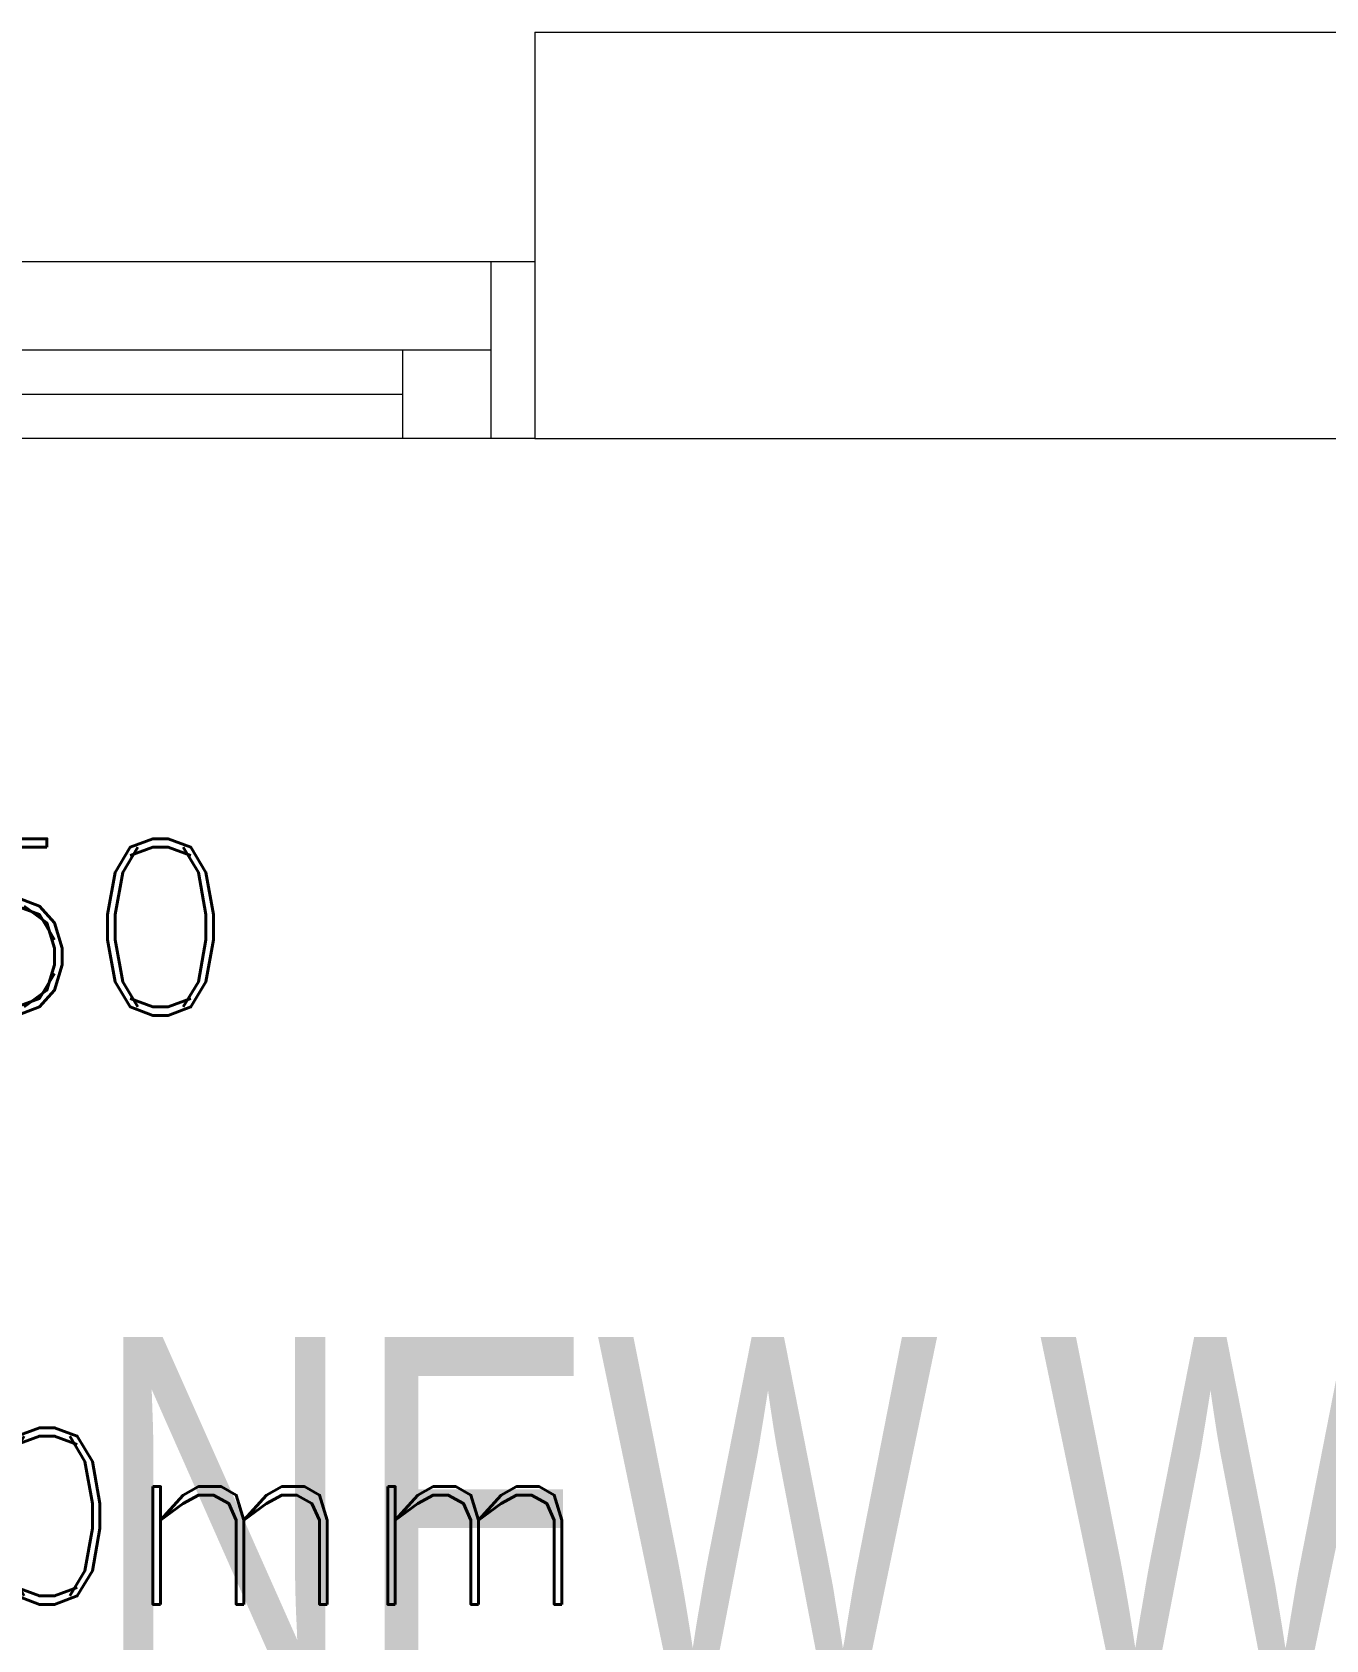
# Model space of a CAD drawing. Header units: millimetres. Extents: x -160614 to 59925, y -157025 to 0.
# Drawn here: x -129919 to -129187, y -95103 to -94193 of the extents above; entities that cross this region are included whole.
import ezdxf
from ezdxf import colors
from ezdxf.entities.mleader import LeaderData, LeaderLine
from ezdxf.math import Vec2, Vec3

# ---------------------------------------------------------------- set-up
doc = ezdxf.new("R2010")
doc.units = ezdxf.units.MM
doc.header["$LTSCALE"] = 8
doc.linetypes.add('HIDDEN2', pattern=[4.762499999999999, 3.175, -1.5875])
for name, color, linetype, lineweight in [('72_EGR_BASE_TEXT', 9, 'Continuous', 5), ('72_EGR_EQP_TAG', 9, 'Continuous', 5), ('Aluminum', 9, 'Continuous', 5), ('Proj', 9, 'Continuous', 5), ('Walls', 9, 'Continuous', 5)]:
    doc.layers.add(name, color=color, linetype=linetype, lineweight=lineweight)
doc.layers.add('AC-EXHAUST-TXT', color=25, linetype='Continuous')
doc.styles.add('ROMAND', font='romand.shx')
doc.styles.add('X3G_ENTITY_2587F5', font='swisscl.ttf', dxfattribs={"height": 200})

# ---------------------------------------------------------------- blocks, each defined once
blk = doc.blocks.new('GF1')
at = {"layer": 'Aluminum', "color": 9}
for p, q in [((-129634.4727724743, -94322.61304256832), (-130585.8387454742, -94322.61304256966)), ((-129659.4727724743, -94322.61304256832), (-129659.4727724743, -94422.61304256832)), ((-129659.4727724743, -94372.61304256838), (-130560.8387454742, -94372.61304256966)), ((-129709.4727724743, -94372.61304256832), (-129709.4727724743, -94422.61304256832)), ((-130510.8387454742, -94397.6130425696), (-129709.4727724743, -94397.61304256838)), ((-129634.4727724743, -94422.61304256832), (-130585.8387454742, -94422.61304256966))]:
    blk.add_line(p, q, dxfattribs=at)
at = {"layer": 'Proj', "color": 9, "linetype": 'HIDDEN2', "ltscale": 25}
blk.add_line((-130585.8387454742, -94272.61304256954), (-129634.4727724743, -94272.61304256832), dxfattribs=at)
at = {"layer": 'Walls', "color": 9}
for p, q in [((-129634.4727724743, -94192.61304256896), (-127710.9444166411, -94192.61304256914)), ((-129634.4727724743, -94192.61304256896), (-129634.4727724743, -94422.61304256844)), ((-129634.4727724743, -94422.61304256791), (-128524.3671013139, -94422.61304256791)), ((-129634.4727724743, -94422.61304256786), (-128524.3671013139, -94422.61304256786))]:
    blk.add_line(p, q, dxfattribs=at)
at = {"layer": '72_EGR_BASE_TEXT', "color": 9, "style": 'X3G_ENTITY_2587F5'}
blk.add_text('NEW WC', height=200, dxfattribs=at).set_placement((-129884.2566520534, -95131.25088445691))

msp = doc.modelspace()

# ---------------------------------------------------------------- block references
at = {"layer": '72_EGR_EQP_TAG'}
msp.add_blockref('GF1', (0, 0), dxfattribs=at)

# ---------------------------------------------------------------- leaders
at = {"layer": 'AC-EXHAUST-TXT'}
ml = msp.add_multileader_mtext('Standard', dxfattribs=at)
ml.set_content('{\\C152;\\c12285479;EAD:%%C250\\P650CFM}\\P{\\C1;IL=-450mm}', color=256, style='ROMAND')
ml.set_leader_properties(color=256)
ml.build(insert=Vec2(0, 0))
ml.multileader.update_dxf_attribs({"text_left_attachment_type": 2, "text_right_attachment_type": 2, "dogleg_length": 487.7051664219338, "arrow_head_size": 100})
ctx = ml.context
ctx.base_point, ctx.char_height, ctx.arrow_head_size, ctx.landing_gap_size, ctx.plane_origin, ctx.plane_x_axis, ctx.plane_y_axis = Vec3(-130500.6790701845, -94865.88285389065, 4.194520057887719e-09), 100, 100, 50, Vec3(-125498.0771898807, -100176.3256832847, -1.154786174164732e-08), Vec3(0.9999999999453071, -1.045877037983423e-05, 3.383039458371172e-23), Vec3(1.045877037983423e-05, 0.9999999999453071, 2.964448994077268e-12)
ctx.left_attachment, ctx.right_attachment = 2, 2
notes = []
notes.append((ctx, [(0, (1, 1, 0), (-130666.2451357593, -94865.88112227319, 4.194520057882119e-09), (0.9999999999453071, -1.045877037983423e-05, 3.383039458371172e-23), 165.5660655838383, [(2, [(-131079.0523304511, -95178.71030439685, 3.267141104786741e-09)], 0, [])])]))
ctx.mtext.insert, ctx.mtext.text_direction, ctx.mtext.rotation, ctx.mtext.flow_direction, ctx.mtext.extrusion = Vec3(-130450.6768041203, -94649.21671017435, 4.836817339939486e-09), Vec3(0.9999999999453071, -1.045877037983423e-05, 3.383039458371172e-23), 6.283174848409206, 5, Vec3(-3.100452516275057e-17, -2.964448993913593e-12, 1)
for ctx, leaders in notes:
    for number, flags, end, landing, length, lines in leaders:
        leader = LeaderData()
        leader.index, (leader.has_last_leader_line, leader.has_dogleg_vector, leader.attachment_direction) = number, flags
        leader.last_leader_point, leader.dogleg_vector, leader.dogleg_length = Vec3(end), Vec3(landing), length
        for number, points, colour, breaks in lines:
            line = LeaderLine()
            line.index, line.vertices, line.color, line.breaks = number, Vec3.list(points), colors.encode_raw_color(colour), breaks
            leader.lines.append(line)
        ctx.leaders.append(leader)

doc.saveas('drawing.dxf')
